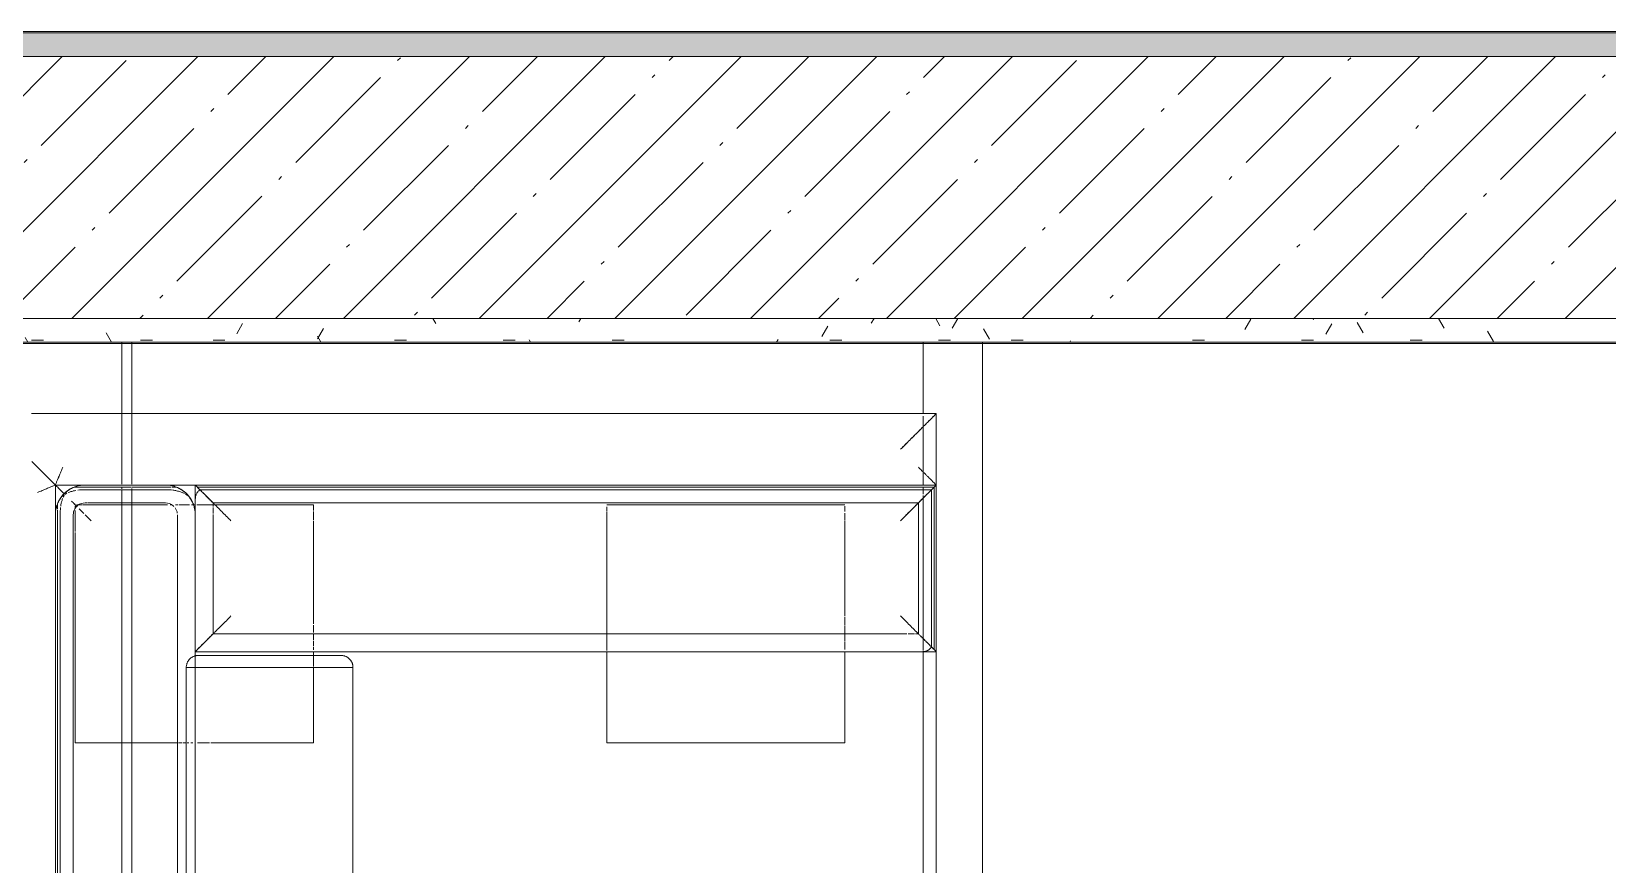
# Model space of a CAD drawing. Header units: millimetres. Extents: x -4185 to 186529, y -8553 to 29097.
# Drawn here: x 4511 to 5835, y 25071 to 25771 of the extents above; entities that cross this region are included whole.
import ezdxf

# ---------------------------------------------------------------- set-up
doc = ezdxf.new("R2010")
doc.units = ezdxf.units.MM
doc.layers.add('A-WALL', color=7, linetype='Continuous', lineweight=9)
doc.layers.add('I-WALL', color=7, linetype='Continuous', lineweight=9)
for name, color, linetype, lineweight, true_color in [('A-WALL-1', 7, 'Continuous', 9, 0x3c3c3c), ('A-WALL-FNSH-1', 7, 'Continuous', 9, 0x3c3c3c), ('I-FURN-1', 7, 'Continuous', 9, 0xf0f0f0)]:
    doc.layers.add(name, color=color, linetype=linetype, lineweight=lineweight, true_color=true_color)
pattern_1 = [(0, (0, 0), (121.92, 30.48), [10.058, -81.382, 10.058, -81.382, -487.68]), (0, (0, 0), (121.92, 30.48), [-182.88, 10.058, -172.822, 10.058, -81.382, -213.36]), (0, (0, 0), (121.92, 30.48), [-457.2, 10.058, -50.902, 10.058, -142.342]), (120, (45.72, 15.24), (-87.356454, 90.345817), [10.058, -81.382, 10.058, -81.382, -487.68]), (120, (45.72, 15.24), (-87.356454, 90.345817), [-182.88, 10.058, -172.822, 10.058, -81.382, -213.36]), (120, (45.72, 15.24), (-87.356454, 90.345817), [-457.2, 10.058, -50.902, 10.058, -142.342]), (240, (60.96, 76.2), (-34.563546, -120.825817), [10.058, -81.382, 10.058, -81.382, -487.68]), (240, (60.96, 76.2), (-34.563546, -120.825817), [-182.88, 10.058, -172.822, 10.058, -81.382, -213.36]), (240, (60.96, 76.2), (-34.563546, -120.825817), [-457.2, 10.058, -50.902, 10.058, -142.342])]

# ---------------------------------------------------------------- blocks, each defined once
blk = doc.blocks.new('Диван базовый _4 подушки_ - 1_56-26565671-План размещения напольных электротехнических лючков и розеток 1 этажа в осях 1-12')
at = {"layer": 'I-FURN-1'}
for p, q in [((1585, 340), (1604.9, 359.9)), ((1604.9, 359.9), (1585, 340)), ((1645, 287), (1645, 360.1)), ((1645, 284.3), (1645, 360.1)), ((812.8, 338.3), (1564.3, 338.3)), ((1560, 340), (817.5, 340)), ((1560, 340), (817.5, 340)), ((817.5, 340), (1560, 340)), ((1560, 336.1), (817.5, 336.1)), ((1585, 340), (1560, 340)), ((1560, 340), (1585, 340)), ((1565.1, 338.3), (1569.1, 338.3)), ((1585, 315), (1585, 340)), ((1585, 340), (1585, 315)), ((817.5, 325), (1560, 325)), ((1545.1, 323.3), (1368.3, 323.3)), ((1368.3, 323.3), (1368.3, 284.3)), ((1368.3, 284.3), (1368.3, 323.3)), ((1368.3, 323.3), (1545.1, 323.3)), ((1560, 323.3), (1545.9, 323.3)), ((1545.9, 323.3), (1560, 323.3)), ((1563.6, 323.3), (1560.2, 323.3)), ((1560.2, 323.3), (1563.6, 323.3)), ((1567.2, 323.3), (1565.4, 323.3)), ((1565.4, 323.3), (1567.2, 323.3)), ((1568.3, 320.4), (1568.3, 322.2)), ((1568.3, 322.2), (1568.3, 320.4)), ((1568.3, 319), (1568.3, 320.3)), ((1568.3, 320.3), (1568.3, 319)), ((1568.3, 317.2), (1568.3, 319)), ((1568.3, 319), (1568.3, 317.2)), ((1583.3, 324.1), (1583.3, 319.7)), ((1583.3, 319.7), (1583.3, 284.3)), ((1568.3, 284.3), (1568.3, 316.7)), ((1568.3, 316.7), (1568.3, 284.3)), ((1570, 315), (1570, 313.2)), ((1570, 312.8), (1570, 284.3)), ((1581.1, 284.3), (1581.1, 315)), ((1585, 247.5), (1585, 315)), ((1585, 284.3), (1585, 315)), ((1585, 315), (1585, 287)), ((1368.3, 284.3), (1368.3, 276.4)), ((1368.3, 276.4), (1368.3, 284.3)), ((1568.3, 276.4), (1568.3, 284.3)), ((1568.3, 284.3), (1568.3, 276.4)), ((1570, 284.3), (1570, 276.4)), ((1581.1, 276.4), (1581.1, 284.3)), ((1583.3, 284.3), (1583.3, 276.4)), ((1585, 287), (1585, 247.5)), ((1585, 276.4), (1585, 284.3)), ((1645, -400), (1645, 287)), ((1645, 276.4), (1645, 284.3)), ((1368.3, 276), (1368.3, 237.5)), ((1368.3, 237.5), (1368.3, 276)), ((1568.3, 245.8), (1568.3, 275.8)), ((1568.3, 275.8), (1568.3, 245.8)), ((1570, 275.8), (1570, 247.5)), ((1581.1, 247.5), (1581.1, 275.8)), ((1583.3, 275.8), (1583.3, 243.1)), ((1585, 247.5), (1585, 275.8)), ((1645, -400), (1645, 275.8)), ((1568.3, 242.1), (1568.3, 243.5)), ((1568.3, 243.5), (1568.3, 242.1)), ((1568.3, 237), (1568.3, 239.2)), ((1568.3, 239.2), (1568.3, 237)), ((1583.3, 242.3), (1583.3, 238.4)), ((1585, 222.5), (1585, 247.5)), ((1585, 247.5), (1585, 222.5)), ((1560, 237.5), (817.5, 237.5)), ((1431.8, 230), (817.5, 230)), ((1368.3, 236.5), (1368.3, 233.6)), ((1368.3, 233.6), (1368.3, 236.5)), ((1368.3, 232.7), (1368.3, 230)), ((1368.3, 230), (1368.3, 232.7)), ((1368.3, 229.2), (1368.3, 227.9)), ((1368.3, 227.9), (1368.3, 229.2)), ((1368.3, 226.3), (1368.3, 224.5)), ((1368.3, 224.5), (1368.3, 226.3)), ((1431.8, 228.9), (1431.8, 229.9)), ((1431.8, 229.9), (1431.8, 228.9)), ((1431.8, 227.6), (1431.8, 229.9)), ((1431.8, 229.9), (1431.8, 227.6)), ((1431.8, 224.7), (1431.8, 227.6)), ((1431.8, 227.6), (1431.8, 224.7)), ((1431.8, 225.2), (1431.8, 226.8)), ((1431.8, 226.8), (1431.8, 225.2)), ((1568.3, 233.2), (1568.3, 235.9)), ((1568.3, 235.9), (1568.3, 233.2)), ((1568.3, 230.8), (1568.3, 233)), ((1568.3, 233), (1568.3, 230.8)), ((1568.3, 227.4), (1568.3, 230.4)), ((1568.3, 230.4), (1568.3, 227.4)), ((1568.3, 224.2), (1568.3, 225.6)), ((1568.3, 225.6), (1568.3, 224.2)), ((817.5, 222.5), (1560, 222.5)), ((1266.6, 222.5), (1439.3, 222.5)), ((1439.3, 222.5), (1266.6, 222.5)), ((1368.3, 220.6), (1368.3, 210.6)), ((1368.3, 210.6), (1368.3, 220.6)), ((1431.8, 223.5), (1431.8, 224.8)), ((1431.8, 224.8), (1431.8, 223.5)), ((1431.8, 223.4), (1431.8, 224.4)), ((1431.8, 224.4), (1431.8, 223.4)), ((1431.8, 219.6), (1431.8, 223.1)), ((1431.8, 223.1), (1431.8, 189.6)), ((1431.8, 218.8), (1431.8, 222.9)), ((1431.8, 222.9), (1431.8, 189.8)), ((1431.8, 209.5), (1431.8, 219.6)), ((1431.8, 211), (1431.8, 218.8)), ((1431.8, 186.9), (1431.8, 217.7)), ((1431.8, 217.2), (1431.8, 194.7)), ((1440.4, 222.5), (1445, 222.5)), ((1445, 222.5), (1440.4, 222.5)), ((1441.8, 218.5), (1441.8, 217.2)), ((1441.8, 160), (1441.8, 218.5)), ((1441.8, 217.2), (1441.8, 194.7)), ((1560, 222.5), (1445, 222.5)), ((1445, 222.5), (1445, -400)), ((1445, -386.6), (1445, 222.5)), ((1445, 222.5), (1560, 222.5)), ((1445, -398.3), (1445, 222.5)), ((1585, 222.5), (1560, 222.5)), ((1561.2, 222.5), (1566.3, 222.5)), ((1561.2, 222.5), (1566.3, 222.5)), ((1567.1, 222.5), (1571.6, 222.5)), ((1567.1, 222.5), (1571.6, 222.5)), ((1568.3, 222.5), (1568.3, 224.2)), ((1568.3, 224.2), (1568.3, 222.5)), ((1568.3, 218.5), (1568.3, 221.1)), ((1568.3, 221.1), (1568.3, 218.5)), ((1568.3, 213.7), (1568.3, 218)), ((1568.3, 218), (1568.3, 213.7)), ((1568.3, 207.5), (1568.3, 213.3)), ((1568.3, 213.3), (1568.3, 207.5)), ((1571.6, 222.5), (1583.3, 222.5)), ((1571.6, 222.5), (1583.3, 222.5)), ((1581.1, -396.1), (1581.1, 218.5)), ((1583.3, 220.8), (1583.3, -398.3)), ((1585, -400), (1585, 222.5)), ((1585, -400), (1585, 222.5)), ((1585, 222.5), (1585, -400)), ((1368.3, 209.5), (1368.3, 123.3)), ((1368.3, 123.3), (1368.3, 209.5)), ((1431.8, 187), (1431.8, 211)), ((1431.8, 186.8), (1431.8, 209.5)), ((1460, 207.5), (1460, -375.4)), ((1560.2, 207.5), (1460, 207.5)), ((1566.1, 207.5), (1561.2, 207.5)), ((1570, 207.5), (1567.1, 207.5)), ((1568.3, 123.3), (1568.3, 207.4)), ((1568.3, 207.4), (1568.3, 123.3)), ((1570, -385), (1570, 207.5)), ((1431.8, 194.7), (1431.8, 186.9)), ((1431.8, 189.8), (1431.8, 184)), ((1431.8, 189.6), (1431.8, 183.9)), ((1431.8, 160), (1431.8, 186.3)), ((1431.8, 160), (1431.8, 186.1)), ((1431.8, 186), (1431.8, 160)), ((1431.8, 160), (1431.8, 186)), ((1441.8, 194.7), (1441.8, 160)), ((1441.8, 186), (1441.8, 184)), ((1431.8, 184), (1431.8, 160)), ((1431.8, 183.9), (1431.8, 160)), ((1431.8, 146.7), (1431.8, 160)), ((1431.8, 160), (1431.8, 136.1)), ((1431.8, 134), (1431.8, 160)), ((1431.8, 160), (1431.8, 134)), ((1431.8, 146.9), (1431.8, 160)), ((1431.8, 160), (1431.8, 136)), ((1441.8, 160), (1441.8, 125.3)), ((1441.8, 101.5), (1441.8, 160)), ((1431.8, 133.7), (1431.8, 146.5)), ((1431.8, 133.9), (1431.8, 146.3)), ((1431.8, 136.1), (1431.8, 130.4)), ((1431.8, 136), (1431.8, 130.2)), ((1431.8, 110.5), (1431.8, 133.2)), ((1431.8, 125.3), (1431.8, 133.1)), ((1431.8, 133.1), (1431.8, 102.3)), ((1431.8, 109), (1431.8, 133)), ((1368.3, 123.3), (1431.8, 123.3)), ((1431.8, 123.3), (1368.3, 123.3)), ((1431.8, 130.4), (1431.8, 96.6)), ((1431.8, 130.2), (1431.8, 96.7)), ((1431.8, 102.8), (1431.8, 125.3)), ((1432.7, 123.3), (1439.2, 123.3)), ((1439.2, 123.3), (1432.7, 123.3)), ((1439.3, 123.3), (1441.8, 123.3)), ((1441.8, 123.3), (1439.3, 123.3)), ((1441.8, 125.3), (1441.8, 102.8)), ((1441.8, 123.3), (1445, 123.3)), ((1445, 123.3), (1441.8, 123.3)), ((1446.5, 123.3), (1449, 123.3)), ((1449, 123.3), (1446.5, 123.3)), ((1449.8, 123.3), (1453.8, 123.3)), ((1453.8, 123.3), (1449.8, 123.3)), ((1454.7, 123.3), (1460, 123.3)), ((1460, 123.3), (1454.7, 123.3)), ((1461, 123.3), (1467.2, 123.3)), ((1467.2, 123.3), (1461, 123.3)), ((1468.3, 123.3), (1555, 123.3)), ((1555, 123.3), (1468.3, 123.3)), ((1555.9, 123.3), (1562.8, 123.3)), ((1562.8, 123.3), (1555.9, 123.3)), ((1563.7, 123.3), (1568.3, 123.3)), ((1568.3, 123.3), (1563.7, 123.3)), ((1431.8, 100.4), (1431.8, 110.5)), ((1431.8, 101.2), (1431.8, 109)), ((1431.8, 92.6), (1431.8, 101.2)), ((1431.8, 92.4), (1431.8, 100.4)), ((1431.8, 96.7), (1431.8, 94.8)), ((1431.8, 96.6), (1431.8, 95.3)), ((1431.8, 95.3), (1431.8, 90)), ((1431.8, 94.8), (1431.8, 90)), ((1441.8, 102.8), (1441.8, 101.5)), ((808.8, 90), (1431.8, 90)), ((1431.8, 90), (1431.8, 92.4)), ((1431.8, 90), (1431.8, 91.1)), ((1445, -123.3), (1368.3, -123.3)), ((1368.3, -123.3), (1368.3, -323.3)), ((1368.3, -323.3), (1368.3, -123.3)), ((1368.3, -123.3), (1445, -123.3)), ((1451.7, -123.3), (1446, -123.3)), ((1446, -123.3), (1451.7, -123.3)), ((1460, -123.3), (1451.8, -123.3)), ((1451.8, -123.3), (1460, -123.3)), ((1562.8, -123.3), (1460, -123.3)), ((1460, -123.3), (1562.8, -123.3)), ((1566.8, -123.3), (1563.4, -123.3)), ((1563.4, -123.3), (1566.8, -123.3)), ((1568.3, -323.3), (1568.3, -123.3)), ((1568.3, -123.3), (1568.3, -323.3)), ((1368.3, -323.3), (1445, -323.3)), ((1445, -323.3), (1368.3, -323.3)), ((1446.9, -323.3), (1448.7, -323.3)), ((1448.7, -323.3), (1446.9, -323.3)), ((1449, -323.3), (1453.3, -323.3)), ((1453.3, -323.3), (1449, -323.3)), ((1453.8, -323.3), (1459.4, -323.3)), ((1459.4, -323.3), (1453.8, -323.3)), ((1460, -323.3), (1466.6, -323.3)), ((1466.6, -323.3), (1460, -323.3)), ((1467.2, -323.3), (1474.4, -323.3)), ((1474.4, -323.3), (1467.2, -323.3)), ((1475, -323.3), (1555, -323.3)), ((1555, -323.3), (1475, -323.3)), ((1555.4, -323.3), (1561.3, -323.3)), ((1561.3, -323.3), (1555.4, -323.3)), ((1562.8, -323.3), (1567.2, -323.3)), ((1567.2, -323.3), (1562.8, -323.3)), ((1460, -376.5), (1460, -381.6)), ((1460, -382.6), (1460, -385)), ((1445, -398.3), (1445, -386.6)), ((1448.9, -396.1), (1581.1, -396.1)), ((1460, -385), (1570, -385)), ((615, -400), (1445, -400)), ((792.5, -400), (1445, -400)), ((1445, -400), (1585, -400)), ((1445, -400), (1585, -400)), ((1445, -400), (1585, -400)), ((1583.3, -398.3), (1446.7, -398.3)), ((1585, -400), (1645, -400)), ((1585, -400), (1645, -400))]:
    blk.add_line(p, q, dxfattribs=at)
at = {"layer": 'I-FURN-1', "flags": 128}
for points in [[(1585, 315), (1585, 316), (1584.9, 317), (1584.8, 318), (1584.7, 319), (1584.5, 320), (1584.3, 320.9), (1584, 321.9), (1583.7, 322.9), (1583.4, 323.8), (1583, 324.7), (1582.6, 325.6), (1582.2, 326.5), (1581.7, 327.4), (1581.2, 328.3), (1580.6, 329.1), (1580.1, 329.9), (1579.4, 330.7), (1578.8, 331.5), (1578.1, 332.2), (1577.4, 332.9), (1576.7, 333.6), (1575.9, 334.3), (1575.1, 334.9), (1574.3, 335.5), (1573.5, 336), (1572.7, 336.6), (1571.8, 337), (1570.9, 337.5), (1570, 337.9), (1569.1, 338.3), (1568.1, 338.6), (1567.2, 339), (1566.2, 339.2), (1565.2, 339.4), (1564.2, 339.6), (1563.3, 339.8), (1562.3, 339.9), (1561.3, 340), (1560.3, 340), (1560, 340)], [(1560, 222.5), (1561, 222.5), (1562, 222.6), (1563, 222.7), (1564, 222.8), (1565, 223), (1565.9, 223.2), (1566.9, 223.5), (1567.9, 223.8), (1568.8, 224.1), (1569.7, 224.5), (1570.6, 224.9), (1571.5, 225.3), (1572.4, 225.8), (1573.3, 226.3), (1574.1, 226.9), (1574.9, 227.4), (1575.7, 228), (1576.5, 228.7), (1577.2, 229.4), (1577.9, 230.1), (1578.6, 230.8), (1579.3, 231.6), (1579.9, 232.3), (1580.5, 233.1), (1581, 234), (1581.6, 234.8), (1582, 235.7), (1582.5, 236.6), (1582.9, 237.5), (1583.3, 238.4), (1583.6, 239.4), (1584, 240.3), (1584.2, 241.3), (1584.4, 242.3), (1584.6, 243.2), (1584.8, 244.2), (1584.9, 245.2), (1585, 246.2), (1585, 247.2), (1585, 247.5)], [(1431.8, 230), (1432.2, 230), (1432.6, 230), (1433, 229.9), (1433.4, 229.9), (1433.8, 229.8), (1434.2, 229.7), (1434.6, 229.6), (1435, 229.5), (1435.3, 229.4), (1435.7, 229.2), (1436.1, 229), (1436.4, 228.9), (1436.8, 228.7), (1437.1, 228.5), (1437.5, 228.3), (1437.8, 228), (1438.1, 227.8), (1438.4, 227.5), (1438.7, 227.2), (1439, 227), (1439.3, 226.7), (1439.5, 226.4), (1439.8, 226.1), (1440, 225.7), (1440.2, 225.4), (1440.4, 225.1), (1440.6, 224.7), (1440.8, 224.4), (1441, 224), (1441.1, 223.6), (1441.3, 223.2), (1441.4, 222.9), (1441.5, 222.5)], [(1441.5, 222.5), (1441.6, 222.1), (1441.7, 221.7), (1441.7, 221.3), (1441.8, 220.9), (1441.8, 220.5), (1441.8, 220.1), (1441.8, 220)], [(1441.8, 160), (1441.8, 162.4), (1441.8, 164.8), (1441.8, 167.2), (1441.8, 169.6), (1441.8, 171.9), (1441.8, 174.3), (1441.8, 176.6), (1441.8, 178.9), (1441.8, 181.1), (1441.8, 183.4), (1441.8, 185.6), (1441.8, 187.7), (1441.8, 189.8), (1441.8, 191.9), (1441.8, 193.9), (1441.8, 195.8), (1441.8, 197.7), (1441.8, 199.6), (1441.8, 201.3), (1441.8, 203), (1441.8, 204.7), (1441.8, 206.2), (1441.8, 207.7), (1441.8, 209.2), (1441.8, 210.5), (1441.8, 211.7), (1441.8, 212.9), (1441.8, 214), (1441.8, 215), (1441.8, 215.9), (1441.8, 216.7), (1441.8, 217.5), (1441.8, 218.1), (1441.8, 218.7), (1441.8, 219.1), (1441.8, 219.5), (1441.8, 219.8), (1441.8, 219.9), (1441.8, 220), (1441.8, 220)], [(1441.8, 220), (1441.8, 220), (1441.8, 219.8), (1441.8, 219.6), (1441.8, 219.2), (1441.8, 218.8), (1441.8, 218.3), (1441.8, 217.7), (1441.8, 217), (1441.8, 216.2), (1441.8, 215.3)], [(1441.8, 215.3), (1441.8, 214.3), (1441.8, 213.2), (1441.8, 212.1), (1441.8, 210.8), (1441.8, 209.5), (1441.8, 208.1), (1441.8, 206.9)], [(1441.8, 206.7), (1441.8, 205.1), (1441.8, 203.5)], [(1441.8, 203.5), (1441.8, 201.8), (1441.8, 200), (1441.8, 198.2), (1441.8, 196.5)], [(1441.8, 196.3), (1441.8, 194.4), (1441.8, 192.4), (1441.8, 190.4), (1441.8, 188.3), (1441.8, 186.1)], [(1441.8, 184), (1441.8, 181.7), (1441.8, 179.5), (1441.8, 177.2), (1441.8, 174.9), (1441.8, 173)], [(1441.8, 172.6), (1441.8, 170.2), (1441.8, 167.8), (1441.8, 165.4), (1441.8, 163), (1441.8, 160.6), (1441.8, 160)], [(1441.8, 160), (1441.8, 157.6), (1441.8, 155.2), (1441.8, 152.8), (1441.8, 150.4), (1441.8, 148.1)], [(1441.8, 100), (1441.8, 100), (1441.8, 100.2), (1441.8, 100.4), (1441.8, 100.8), (1441.8, 101.2), (1441.8, 101.7), (1441.8, 102.3), (1441.8, 103), (1441.8, 103.8), (1441.8, 104.7), (1441.8, 105.7), (1441.8, 106.8), (1441.8, 107.9), (1441.8, 109.2), (1441.8, 110.5), (1441.8, 111.9), (1441.8, 113.3), (1441.8, 114.9), (1441.8, 116.5), (1441.8, 118.2), (1441.8, 120), (1441.8, 121.8), (1441.8, 123.7), (1441.8, 125.6), (1441.8, 127.6), (1441.8, 129.6), (1441.8, 131.7), (1441.8, 133.9), (1441.8, 136), (1441.8, 138.3), (1441.8, 140.5), (1441.8, 142.8), (1441.8, 145.1), (1441.8, 147.4), (1441.8, 149.8), (1441.8, 152.2), (1441.8, 154.6), (1441.8, 157), (1441.8, 159.4), (1441.8, 160)], [(1441.8, 147), (1441.8, 145.7), (1441.8, 143.4), (1441.8, 141.1), (1441.8, 138.9), (1441.8, 136.6), (1441.8, 134.4)], [(1441.8, 134), (1441.8, 132.3), (1441.8, 130.2), (1441.8, 128.1), (1441.8, 126.1), (1441.8, 124.2)], [(1441.8, 123.5), (1441.8, 122.3), (1441.8, 120.4), (1441.8, 118.7), (1441.8, 117)], [(1441.8, 117), (1441.8, 115.3), (1441.8, 113.8)], [(1441.8, 112.3), (1441.8, 110.8), (1441.8, 109.5), (1441.8, 108.3)], [(1441.8, 107.1), (1441.8, 106), (1441.8, 105), (1441.8, 104.1)], [(1441.8, 100), (1441.8, 99.6), (1441.8, 99.2), (1441.7, 98.8), (1441.7, 98.4), (1441.6, 98), (1441.5, 97.6), (1441.4, 97.2), (1441.3, 96.9), (1441.2, 96.5), (1441, 96.1), (1440.9, 95.7), (1440.7, 95.4), (1440.5, 95), (1440.3, 94.7), (1440.1, 94.4), (1439.8, 94), (1439.6, 93.7), (1439.3, 93.4), (1439.1, 93.1), (1438.8, 92.8), (1438.5, 92.6), (1438.2, 92.3), (1437.9, 92), (1437.6, 91.8), (1437.2, 91.6), (1436.9, 91.4), (1436.5, 91.2), (1436.2, 91), (1435.8, 90.8), (1435.4, 90.7), (1435.1, 90.5), (1434.7, 90.4), (1434.3, 90.3), (1433.9, 90.2), (1433.5, 90.1), (1433.1, 90.1), (1432.7, 90), (1432.3, 90), (1431.9, 90), (1431.8, 90)], [(1441.8, 104.1), (1441.8, 103.3), (1441.8, 102.5), (1441.8, 101.9), (1441.8, 101.3), (1441.8, 100.9), (1441.8, 100.5), (1441.8, 100.2), (1441.8, 100.1), (1441.8, 100), (1441.8, 100)]]:
    blk.add_lwpolyline(points, dxfattribs=at)
at = {"layer": 'I-FURN-1'}
for centre, radius, start, end in [((1560, 315), 25, 21.3505, 68.6495), ((1560, 315), 10, 60.3487, 90), ((1560, 315), 10, 37.0549, 60.3487), ((1560, 315), 10, 0.6107, 37.0549), ((1560, 247.5), 10, 277.621, 305.3514), ((1560, 247.5), 10, 315, 319.4065), ((1560, 247.5), 10, 319.4065, 0), ((1560, 247.5), 25, 308.9945, 338.6495), ((1560, 247.5), 25, 286.6501, 297.5542), ((1560, 247.5), 25, 286.6345, 297.2922), ((1560, 247.5), 25, 297.9606, 304.3432), ((1560, 247.5), 25, 272.806, 284.6795), ((1560, 247.5), 25, 272.7758, 283.8009)]:
    blk.add_arc(centre, radius, start, end, dxfattribs=at)
for points, knots in [([(1578.8, 355), (1579.3, 353.7), (1580.4, 351.1), (1581.7, 348), (1582.6, 345.8), (1583.4, 343.9), (1584.2, 341.9), (1584.9, 340.3), (1585, 340), (1585, 340)], [-1, -1, -1, -1, -0.833333, -0.666667, -0.583333, -0.5, -0.333333, -0.166667, 0, 0, 0, 0]), ([(1585, 340), (1585, 340), (1584.9, 340.3), (1584.2, 341.9), (1583.4, 343.9), (1582.6, 345.8), (1581.7, 348), (1580.4, 351.1), (1579.3, 353.7), (1578.8, 355)], [0, 0, 0, 0, 0.166667, 0.333333, 0.5, 0.583333, 0.666667, 0.833333, 1, 1, 1, 1]), ([(1573.6, 333.9), (1573.1, 334.1), (1571.1, 334.8), (1568.9, 335.3), (1567.3, 335.5)], [0.2376214, 0.2376214, 0.2376214, 0.2376214, 0.3333333, 0.6075215, 0.6075215, 0.6075215, 0.6075215]), ([(1583.4, 338.4), (1583.2, 338.2), (1582.5, 337.5), (1581.1, 336.1), (1579.3, 334.3), (1578.1, 333.1), (1577.7, 332.7)], [0.2086826, 0.2086826, 0.2086826, 0.2086826, 0.25, 0.3333333, 0.4166667, 0.4545166, 0.4545166, 0.4545166, 0.4545166]), ([(1585, 340), (1585, 340), (1585.3, 339.9), (1586.9, 339.2), (1588.9, 338.4), (1590.8, 337.6), (1593, 336.7), (1596.1, 335.4), (1598.7, 334.3), (1600, 333.8)], [0, 0, 0, 0, 0.166667, 0.333333, 0.5, 0.583333, 0.666667, 0.833333, 1, 1, 1, 1]), ([(1592.5, 336.9), (1591.9, 337.1), (1590.8, 337.6), (1588.9, 338.4), (1586.9, 339.2), (1585.3, 339.9), (1585, 340), (1585, 340)], [-0.6666667, -0.6666667, -0.6666667, -0.6666667, -0.5833333, -0.5, -0.3333333, -0.1666667, 0, 0, 0, 0]), ([(1565.1, 320.1), (1564.3, 319.3), (1563, 318), (1561.7, 316.7), (1561.2, 316.2)], [0.78184068, 0.78184068, 0.78184068, 0.78184068, 0.83333333, 0.86718402, 0.86718402, 0.86718402, 0.86718402]), ([(1569.7, 324.7), (1569.2, 324.2), (1568.4, 323.4), (1567.6, 322.6), (1567.2, 322.2)], [0.67436024, 0.67436024, 0.67436024, 0.67436024, 0.70833333, 0.73359963, 0.73359963, 0.73359963, 0.73359963]), ([(1579.9, 325.4), (1579.8, 326), (1579.4, 327.3), (1579, 328.5), (1578.7, 329.2)], [0.5690134, 0.5690134, 0.5690134, 0.5690134, 0.6666667, 0.8006119, 0.8006119, 0.8006119, 0.8006119]), ([(1583.3, 238.4), (1582.6, 236.7), (1581.3, 234.2), (1579, 231.1), (1576.2, 228.2), (1573.6, 226.4), (1571.6, 225.3)], [0, 0, 0, 0, 0.333333, 0.5, 0.666667, 1, 1, 1, 1]), ([(1445, 222.5), (1445, 222.5), (1445.5, 222), (1447.2, 220.3), (1448.9, 218.5), (1450.8, 216.7), (1452.4, 215.1), (1454.2, 213.3), (1456.7, 210.8), (1459.4, 208.1), (1461.7, 205.8), (1464.1, 203.4), (1468.5, 199), (1472.3, 195.1), (1475, 192.5)], [0, 0, 0, 0, 0.166667, 0.25, 0.333333, 0.416667, 0.458333, 0.5, 0.583333, 0.666667, 0.708333, 0.75, 0.833333, 1, 1, 1, 1]), ([(1447, 220.5), (1447.3, 220.1), (1447.9, 219.6), (1448.6, 218.9), (1448.9, 218.6), (1449, 218.5)], [0.3333333, 0.3333333, 0.3333333, 0.3333333, 0.4166667, 0.4583333, 0.4738398, 0.4738398, 0.4738398, 0.4738398]), ([(1447, 220.5), (1447.3, 220.1), (1447.9, 219.6), (1448.6, 218.9), (1448.9, 218.6), (1449, 218.5)], [0.3333333, 0.3333333, 0.3333333, 0.3333333, 0.4166667, 0.4583333, 0.4738398, 0.4738398, 0.4738398, 0.4738398]), ([(1449.4, 218.1), (1449.9, 217.6), (1450.8, 216.6), (1452.2, 215.3), (1453.4, 214.1), (1454.6, 212.9), (1455.5, 212), (1456.1, 211.4)], [0.5, 0.5, 0.5, 0.5, 0.5833333, 0.6666667, 0.7083333, 0.75, 0.8333333, 0.8333333, 0.8333333, 0.8333333]), ([(1449.4, 218.1), (1449.9, 217.6), (1450.8, 216.6), (1452.2, 215.3), (1453.4, 214.1), (1454.6, 212.9), (1456.7, 210.8), (1458.7, 208.8), (1460, 207.5)], [0.5, 0.5, 0.5, 0.5, 0.5833333, 0.6666667, 0.7083333, 0.75, 0.8333333, 1, 1, 1, 1]), ([(1585, 222.5), (1585, 222.5), (1584.5, 222), (1582.8, 220.3), (1581.1, 218.5), (1579.2, 216.7), (1577.6, 215), (1575.8, 213.3), (1573.3, 210.8), (1570.6, 208.1), (1568.3, 205.8), (1565.9, 203.4), (1561.5, 199), (1557.6, 195.2), (1555, 192.5)], [0, 0, 0, 0, 0.166667, 0.25, 0.333333, 0.416667, 0.458333, 0.5, 0.583333, 0.666667, 0.708333, 0.75, 0.833333, 1, 1, 1, 1]), ([(1577.2, 221.7), (1577, 221.8), (1576.5, 221.9), (1575.7, 222.1), (1574.1, 222.4), (1572.6, 222.5), (1571.6, 222.5)], [0.5, 0.5, 0.5, 0.5, 0.5625, 0.625, 0.75, 1, 1, 1, 1]), ([(1574.5, 212), (1574.1, 211.5), (1573.1, 210.6), (1572.1, 209.6), (1571.6, 209.1)], [0.6305542, 0.6305542, 0.6305542, 0.6305542, 0.75, 0.869957, 0.869957, 0.869957, 0.869957]), ([(1576.3, 213.7), (1576.1, 213.6), (1575.5, 213), (1575, 212.5), (1574.6, 212.1)], [0.72594887, 0.72594887, 0.72594887, 0.72594887, 0.75, 0.80123229, 0.80123229, 0.80123229, 0.80123229]), ([(1579.4, 216.9), (1579.3, 216.8), (1578.7, 216.2), (1578.1, 215.6), (1577.5, 215)], [0.56779407, 0.56779407, 0.56779407, 0.56779407, 0.58333333, 0.66666667, 0.66666667, 0.66666667, 0.66666667]), ([(1581.1, 218.5), (1580.8, 218.9), (1580.3, 219.6), (1579.4, 220.5), (1578.5, 221.1), (1578, 221.3), (1577.9, 221.4)], [0, 0, 0, 0, 0.125, 0.25, 0.375, 0.4221778, 0.4221778, 0.4221778, 0.4221778]), ([(1583, 220.5), (1582.7, 220.1), (1582.1, 219.6), (1581.4, 218.9), (1581.1, 218.6), (1581, 218.5)], [0.3333333, 0.3333333, 0.3333333, 0.3333333, 0.4166667, 0.4583333, 0.4738398, 0.4738398, 0.4738398, 0.4738398]), ([(1475, -370), (1472.4, -372.7), (1468.5, -376.5), (1463.5, -381.5), (1460.5, -384.5), (1458.3, -386.7), (1456.2, -388.8), (1454.2, -390.8), (1452.4, -392.6), (1450.8, -394.2), (1448.9, -396.1), (1447.2, -397.8), (1445.5, -399.5), (1445, -400), (1445, -400)], [-1, -1, -1, -1, -0.833333, -0.75, -0.666667, -0.625, -0.583333, -0.5, -0.458333, -0.416667, -0.333333, -0.25, -0.166667, 0, 0, 0, 0]), ([(1585, -400), (1585, -400), (1584.5, -399.5), (1582.8, -397.8), (1581.1, -396.1), (1579.2, -394.2), (1577.6, -392.6), (1575.8, -390.8), (1573.3, -388.3), (1570.6, -385.6), (1568.3, -383.3), (1565.9, -380.9), (1561.5, -376.5), (1557.7, -372.6), (1555, -370)], [0, 0, 0, 0, 0.166667, 0.25, 0.333333, 0.416667, 0.458333, 0.5, 0.583333, 0.666667, 0.708333, 0.75, 0.833333, 1, 1, 1, 1]), ([(1555, -370), (1557.1, -372.1), (1561.3, -376.3), (1566.3, -381.3), (1570.1, -385.1), (1573.2, -388.2), (1575.2, -390.2), (1576.3, -391.3)], [-1, -1, -1, -1, -0.8, -0.6, -0.5, -0.4, -0.2497946, -0.2497946, -0.2497946, -0.2497946]), ([(1570, -385), (1569.4, -384.4), (1568.3, -383.3), (1565.9, -380.9), (1561.5, -376.5), (1557.6, -372.7), (1555, -370)], [0.6666667, 0.6666667, 0.6666667, 0.6666667, 0.7083333, 0.75, 0.8333333, 1, 1, 1, 1]), ([(1615, -370), (1617.7, -372.6), (1621.5, -376.5), (1626.5, -381.5), (1628.9, -383.9), (1630, -385)], [-1, -1, -1, -1, -0.8333333, -0.75, -0.6666667, -0.6666667, -0.6666667, -0.6666667]), ([(1630, -385), (1629.4, -384.4), (1628.3, -383.3), (1625.9, -380.9), (1621.5, -376.5), (1617.6, -372.7), (1615, -370)], [0.6666667, 0.6666667, 0.6666667, 0.6666667, 0.7083333, 0.75, 0.8333333, 1, 1, 1, 1]), ([(1445, -386.6), (1445, -387.3), (1445, -388.3), (1445.1, -389.6), (1445.3, -390.5), (1445.5, -391.3), (1445.7, -392), (1445.8, -392.3), (1445.9, -392.4)], [0, 0, 0, 0, 0.1666667, 0.25, 0.3333333, 0.4166667, 0.5, 0.5259326, 0.5259326, 0.5259326, 0.5259326]), ([(1445.9, -392.4), (1446, -392.6), (1446.1, -393), (1446.5, -393.7), (1447, -394.4), (1447.8, -395.2), (1448.4, -395.7), (1448.9, -396.1)], [0.5289598, 0.5289598, 0.5289598, 0.5289598, 0.5833333, 0.6666667, 0.75, 0.8333333, 1, 1, 1, 1]), ([(1449, -396), (1448.9, -396.1), (1448.6, -396.4), (1447.9, -397.1), (1447.3, -397.7), (1447, -398)], [-0.4738398, -0.4738398, -0.4738398, -0.4738398, -0.4583333, -0.4166667, -0.3333333, -0.3333333, -0.3333333, -0.3333333]), ([(1574.1, -389.1), (1573.8, -388.8), (1572.5, -387.5), (1571.1, -386.1), (1570, -385)], [0.5614579, 0.5614579, 0.5614579, 0.5614579, 0.5833333, 0.6666667, 0.6666667, 0.6666667, 0.6666667]), ([(1576.3, -391.3), (1576.1, -391.1), (1575.7, -390.7), (1575.3, -390.3), (1575.1, -390.1)], [0.72594887, 0.72594887, 0.72594887, 0.72594887, 0.75, 0.77993626, 0.77993626, 0.77993626, 0.77993626]), ([(1581, -396), (1580.3, -395.3), (1579.2, -394.2), (1578, -393), (1577.6, -392.5)], [0.3333333, 0.3333333, 0.3333333, 0.3333333, 0.4166667, 0.4583333, 0.4583333, 0.4583333, 0.4583333]), ([(1583, -398), (1582.7, -397.7), (1582.1, -397.1), (1581.4, -396.4), (1581.1, -396.1), (1581, -396)], [0.3333333, 0.3333333, 0.3333333, 0.3333333, 0.4166667, 0.4583333, 0.4738398, 0.4738398, 0.4738398, 0.4738398]), ([(1583.5, -398.5), (1583.2, -398.2), (1582.6, -397.5), (1581.7, -396.7), (1581.1, -396.1)], [0.205233, 0.205233, 0.205233, 0.205233, 0.25, 0.3290276, 0.3290276, 0.3290276, 0.3290276]), ([(1600, -385), (1598.7, -386.3), (1596.7, -388.3), (1594.2, -390.8), (1592.8, -392.2), (1591.7, -393.3), (1590.6, -394.4), (1589.6, -395.4), (1588.7, -396.3), (1587.9, -397.1), (1587, -398), (1586.1, -398.9), (1585.3, -399.7), (1585, -400), (1585, -400)], [-1, -1, -1, -1, -0.833333, -0.75, -0.666667, -0.625, -0.583333, -0.5, -0.458333, -0.416667, -0.333333, -0.25, -0.166667, 0, 0, 0, 0]), ([(1585, -400), (1585, -400), (1585.3, -399.7), (1586.1, -398.9), (1587, -398), (1587.9, -397.1), (1588.7, -396.3), (1589.6, -395.4), (1590.8, -394.2), (1592.2, -392.8), (1593.4, -391.6), (1594.6, -390.4), (1595.5, -389.5), (1596.1, -388.9)], [0, 0, 0, 0, 0.1666667, 0.25, 0.3333333, 0.4166667, 0.4583333, 0.5, 0.5833333, 0.6666667, 0.7083333, 0.75, 0.8333333, 0.8333333, 0.8333333, 0.8333333]), ([(1645, -400), (1645, -400), (1644.7, -399.7), (1643.9, -398.9), (1643, -398), (1642.1, -397.1), (1641.3, -396.3), (1640.4, -395.4), (1639.2, -394.2), (1637.8, -392.8), (1636.6, -391.6), (1635.4, -390.4), (1633.3, -388.3), (1631.3, -386.3), (1630, -385)], [0, 0, 0, 0, 0.166667, 0.25, 0.333333, 0.416667, 0.458333, 0.5, 0.583333, 0.666667, 0.708333, 0.75, 0.833333, 1, 1, 1, 1]), ([(1630, -385), (1630.6, -385.6), (1631.7, -386.7), (1633, -388), (1633.8, -388.8), (1634, -389)], [-0.6666667, -0.6666667, -0.6666667, -0.6666667, -0.625, -0.5833333, -0.5625259, -0.5625259, -0.5625259, -0.5625259]), ([(1634, -389), (1633.8, -388.8), (1632.5, -387.5), (1631.1, -386.1), (1630, -385)], [0.5625259, 0.5625259, 0.5625259, 0.5625259, 0.5833333, 0.6666667, 0.6666667, 0.6666667, 0.6666667]), ([(1640.6, -395.6), (1640.1, -395.1), (1639.2, -394.2), (1637.8, -392.8), (1636.6, -391.6), (1635.4, -390.4), (1634.5, -389.5), (1633.9, -388.9)], [0.5, 0.5, 0.5, 0.5, 0.5833333, 0.6666667, 0.7083333, 0.75, 0.8333333, 0.8333333, 0.8333333, 0.8333333]), ([(1634.1, -389.1), (1634.8, -389.8), (1636, -391), (1637.6, -392.6), (1639.1, -394.1), (1640.1, -395.1), (1640.7, -395.7)], [-0.5614579, -0.5614579, -0.5614579, -0.5614579, -0.5, -0.4583333, -0.4166667, -0.3464134, -0.3464134, -0.3464134, -0.3464134]), ([(1640.7, -395.7), (1640.1, -395.1), (1639.1, -394.1), (1637.6, -392.6), (1636, -391), (1634.8, -389.8), (1634.1, -389.1)], [0.3464134, 0.3464134, 0.3464134, 0.3464134, 0.4166667, 0.4583333, 0.5, 0.5614579, 0.5614579, 0.5614579, 0.5614579]), ([(1644.5, -399.5), (1644.3, -399.3), (1643.9, -398.9), (1643, -398), (1642.1, -397.1), (1641.3, -396.3), (1640.8, -395.8), (1640.6, -395.6)], [0.1666667, 0.1666667, 0.1666667, 0.1666667, 0.25, 0.3333333, 0.4166667, 0.4583333, 0.5, 0.5, 0.5, 0.5]), ([(1641, -396), (1641.6, -396.6), (1642.4, -397.4), (1643, -398), (1643.2, -398.2)], [-0.3333333, -0.3333333, -0.3333333, -0.3333333, -0.25, -0.2215766, -0.2215766, -0.2215766, -0.2215766]), ([(1643.2, -398.2), (1643, -398), (1642.4, -397.4), (1641.6, -396.6), (1641, -396)], [0.2215766, 0.2215766, 0.2215766, 0.2215766, 0.25, 0.3333333, 0.3333333, 0.3333333, 0.3333333])]:
    blk.add_open_spline(points, degree=3, knots=knots, dxfattribs=at)
for points in [[(1566.2, 335.7), (1564.2, 335.9), (1562.1, 336.1), (1560, 336.1)], [(1569.1, 338.3), (1570.6, 337.7), (1573.6, 336.2), (1576.4, 334), (1577.7, 332.7)], [(1576.5, 332.6), (1575.9, 332.9), (1575.3, 333.2), (1574.7, 333.4)], [(1578.2, 330.3), (1577.9, 330.9), (1577.5, 331.5), (1577.1, 332.1)], [(1585, 340), (1585, 340), (1584.4, 339.4), (1581.9, 336.9), (1579.2, 334.3), (1577.7, 332.7)], [(1577.7, 332.7), (1579, 331.4), (1581.2, 328.6), (1582.7, 325.6), (1583.3, 324.1)], [(1585, 340), (1585, 340), (1584.7, 339.7), (1584, 339)], [(1600, 333.8), (1598.7, 334.3), (1596.1, 335.4), (1593.6, 336.4), (1592.5, 336.9)], [(1565, 320), (1563.8, 318.8), (1562.5, 317.5), (1561.2, 316.2)], [(1569.7, 324.7), (1568.9, 323.9), (1568, 323), (1567.1, 322.1)], [(1570.2, 325.2), (1570.1, 325.1), (1570.1, 325.1), (1570, 325)], [(1571.4, 326.4), (1571, 326), (1570.6, 325.6), (1570.2, 325.2)], [(1580.4, 322.9), (1580.3, 323.7), (1580.2, 324.5), (1580, 325.2)], [(1581.1, 315), (1581.1, 317.1), (1580.9, 319.2), (1580.7, 321.2)], [(1560, 315), (1558.4, 313.4), (1556.7, 311.7), (1555, 310)], [(1560.1, 315), (1558.4, 313.4), (1556.7, 311.7), (1555, 310)], [(1579.1, 234.3), (1579.4, 235.2), (1580, 237.3), (1580.4, 239.5), (1580.6, 240.6)], [(1580.6, 240.6), (1580.6, 240.8), (1580.6, 240.9), (1580.7, 241.1)], [(1580.7, 241.1), (1580.9, 243.2), (1581.1, 245.3), (1581.1, 247.5)], [(1571.6, 225.3), (1572.5, 225.8), (1573.3, 226.3), (1574.1, 227)], [(1576.1, 229), (1576.6, 229.5), (1577, 230.1), (1577.4, 230.7)], [(1577.8, 231.5), (1578.3, 232.3), (1578.7, 233.3), (1579.1, 234.3)], [(1445, 222.5), (1445, 222.5), (1445.2, 222.3), (1445.5, 222)], [(1445, 222.5), (1445, 222.5), (1445.2, 222.3), (1445.5, 222)], [(1576, 213.5), (1575.6, 213.1), (1575.1, 212.6), (1574.6, 212.1)], [(1578.7, 216.2), (1578.2, 215.7), (1577.7, 215.2), (1577.2, 214.7)], [(1581.1, 218.5), (1580.5, 218), (1580, 217.5), (1579.4, 216.9)], [(1580.6, 218.1), (1580.2, 217.7), (1579.8, 217.3), (1579.4, 216.9)], [(1585, 222.5), (1585, 222.5), (1584.8, 222.3), (1584.5, 222)], [(1456.1, 211.4), (1457.4, 210.1), (1458.7, 208.8), (1460, 207.5)], [(1571.5, 209), (1571, 208.5), (1570.5, 208), (1570, 207.5)], [(1571.5, 209), (1571, 208.5), (1570.5, 208), (1570, 207.5)], [(1573.9, 211.4), (1573.1, 210.6), (1572.4, 209.9), (1571.6, 209.1)], [(1452.9, -392.1), (1452.3, -392.7), (1451.8, -393.2), (1451.3, -393.7)], [(1456.1, -388.9), (1455.6, -389.4), (1455, -390), (1454.5, -390.5)], [(1456.1, -388.9), (1455.6, -389.5), (1455.1, -390), (1454.6, -390.4)], [(1458.3, -386.7), (1457.7, -387.3), (1457.1, -387.9), (1456.5, -388.5)], [(1458.3, -386.7), (1457.8, -387.2), (1457.4, -387.6), (1456.9, -388.1)], [(1573.9, -388.9), (1572.6, -387.6), (1571.3, -386.3), (1570, -385)], [(1572.7, -387.7), (1571.8, -386.8), (1570.9, -385.9), (1570, -385)], [(1576.2, -391.2), (1575.9, -390.9), (1575.5, -390.5), (1575.1, -390.1)], [(1577.4, -392.4), (1578.8, -393.8), (1580, -395), (1581.1, -396.1)], [(1578.7, -393.7), (1578.3, -393.3), (1577.9, -392.9), (1577.4, -392.4)], [(1580.6, -395.6), (1580.1, -395.1), (1579.2, -394.2), (1578.1, -393.1), (1577.5, -392.5)], [(1581.1, -396.1), (1580.5, -395.5), (1579.9, -394.9), (1579.3, -394.2)], [(1596.1, -388.9), (1597.4, -387.6), (1598.7, -386.3), (1600, -385)], [(1633.9, -388.9), (1632.6, -387.6), (1631.3, -386.3), (1630, -385)], [(1445.5, -399.5), (1445.2, -399.8), (1445, -400), (1445, -400)], [(1585, -400), (1585, -400), (1584.7, -399.7), (1584, -399)], [(1585, -400), (1585, -400), (1584.8, -399.8), (1584.5, -399.5)], [(1584.6, -399.6), (1584.9, -399.9), (1585, -400), (1585, -400)], [(1644, -399), (1644.7, -399.7), (1645, -400), (1645, -400)], [(1645, -400), (1645, -400), (1644.7, -399.7), (1644, -399)], [(1645, -400), (1645, -400), (1644.8, -399.8), (1644.5, -399.5)]]:
    blk.add_open_spline(points, degree=3, dxfattribs=at)
blk = doc.blocks.new('1_56 Диван в зоне ожидания1 - 1_56 Диван в зоне ожидания-31224257-План размещения напольных электротехнических лючков и розеток 1 этажа в осях 1-12')
at = {"layer": 'I-FURN-1'}
for p, q in [((-14285.9, 19158.3), (-14285.9, 19335.1)), ((-14410.3, 19158.3), (-15195.3, 19158.3)), ((-14407.9, 19158.3), (-14409.2, 19158.3)), ((-14403.9, 19158.3), (-14405.3, 19158.3)), ((-14401.5, 19158.3), (-14403.7, 19158.3)), ((-14398.4, 19158.3), (-14401.3, 19158.3)), ((-14394.8, 19158.3), (-14398.2, 19158.3)), ((-14360.9, 19158.3), (-14394.5, 19158.3)), ((-14357, 19158.3), (-14360.5, 19158.3)), ((-14353.4, 19158.3), (-14356.6, 19158.3)), ((-14350.3, 19158.3), (-14353, 19158.3)), ((-14347.9, 19158.3), (-14350, 19158.3)), ((-14346.4, 19158.3), (-14347.7, 19158.3)), ((-14285.9, 19158.3), (-14345.9, 19158.3)), ((-14285.9, 19150.4), (-14285.9, 19158.3)), ((-14285.9, 19151), (-14285.9, 19158.3)), ((-14285.9, 19158.3), (-14285.9, 19150.4)), ((-15194, 19149.7), (-14408.9, 19149.7)), ((-14405.3, 19149.7), (-14403.9, 19149.7)), ((-14403.7, 19149.7), (-14401.5, 19149.7)), ((-14401.3, 19149.7), (-14398.4, 19149.7)), ((-14398.1, 19149.7), (-14394.8, 19149.7)), ((-14394.5, 19149.7), (-14360.9, 19149.7)), ((-14360.5, 19149.7), (-14357, 19149.7)), ((-14356.6, 19149.7), (-14353.4, 19149.7)), ((-14353, 19149.7), (-14350.3, 19149.7)), ((-14350, 19149.7), (-14347.9, 19149.7)), ((-14347.7, 19149.7), (-14346.4, 19149.7)), ((-14345.9, 19149.7), (-14285.9, 19149.7)), ((-14285.9, 18485.1), (-14285.9, 19149.7)), ((-14285.9, 19149.7), (-14285.9, 19115.1)), ((-15189.6, 18485.1), (-14545.9, 18485.1)), ((-14545.9, 18485.1), (-15189.6, 18485.1)), ((-14544.9, 18485.1), (-14541.9, 18485.1)), ((-14541.9, 18485.1), (-14544.9, 18485.1)), ((-14541.9, 18485.1), (-14537.2, 18485.1)), ((-14537.2, 18485.1), (-14541.9, 18485.1)), ((-14537.1, 18485.1), (-14535.4, 18485.1)), ((-14535.4, 18485.1), (-14537.1, 18485.1)), ((-14534.8, 18485.1), (-14494.5, 18485.1)), ((-14494.5, 18485.1), (-14534.8, 18485.1)), ((-14494.3, 18485.1), (-14414.7, 18485.1)), ((-14414.7, 18485.1), (-14494.3, 18485.1)), ((-14413.5, 18485.1), (-14410, 18485.1)), ((-14410, 18485.1), (-14413.5, 18485.1)), ((-14409.9, 18485.1), (-14407.8, 18485.1)), ((-14407.8, 18485.1), (-14409.9, 18485.1)), ((-14405.4, 18485.1), (-14403.9, 18485.1)), ((-14403.9, 18485.1), (-14405.4, 18485.1)), ((-14403.9, 18485.1), (-14401.6, 18485.1)), ((-14401.6, 18485.1), (-14403.9, 18485.1)), ((-14401.5, 18485.1), (-14398.4, 18485.1)), ((-14398.4, 18485.1), (-14401.5, 18485.1)), ((-14398.4, 18485.1), (-14394.8, 18485.1)), ((-14394.8, 18485.1), (-14398.4, 18485.1)), ((-14394.8, 18485.1), (-14357, 18485.1)), ((-14357, 18485.1), (-14394.8, 18485.1)), ((-14357, 18485.1), (-14354.7, 18485.1)), ((-14354.7, 18485.1), (-14357, 18485.1)), ((-14354.7, 18485.1), (-14353.4, 18485.1)), ((-14353.4, 18485.1), (-14354.7, 18485.1)), ((-14353.4, 18485.1), (-14350.3, 18485.1)), ((-14350.3, 18485.1), (-14353.4, 18485.1)), ((-14349.9, 18485.1), (-14348, 18485.1)), ((-14348, 18485.1), (-14349.9, 18485.1)), ((-14345.9, 18485.1), (-14285.9, 18485.1)), ((-14285.9, 18485.1), (-14345.9, 18485.1)), ((-14285.9, 18485.1), (-14285.9, 18472.1)), ((-14285.9, 18472.1), (-14285.9, 18485.1)), ((-14285.9, 18435.1), (-15375.9, 18435.1)), ((-14285.9, 18435.1), (-15375.9, 18435.1))]:
    blk.add_line(p, q, dxfattribs=at)

msp = doc.modelspace()

# ---------------------------------------------------------------- hatches: boundary and pattern name
at = {"layer": 'I-WALL'}
h = msp.add_hatch(dxfattribs=at)
h.set_pattern_fill('FP_84', color=256, style=0, pattern_type=2)
h.set_pattern_definition(pattern_1)
h.paths.add_polyline_path([(6311.2, 25750), (9500, 25750), (9500, 25770), (4060, 25770), (4060, 25750), (6300, 25750)])
h = msp.add_hatch(dxfattribs=at)
h.set_pattern_fill('FP_1', color=256, style=0, pattern_type=2)
h.set_pattern_definition([(45, (0, 0), (-57.02463, 57.02463), []), (45, (57.025, 0), (-57.02463, 57.02463), [100.806, -20.161, 3.353, -16.808])])
h.paths.add_polyline_path([(5638.8, 25530), (9710, 25530), (9710, 25750), (4060, 25750), (4060, 25530), (5302.5, 25530)])
h = msp.add_hatch(dxfattribs=at)
h.set_pattern_fill('FP_84', color=256, style=0, pattern_type=2)
h.set_pattern_definition(pattern_1)
h.paths.add_polyline_path([(4061.1, 25510), (6300, 25510), (6300, 25530), (4060, 25530), (4060, 25510)])

# ---------------------------------------------------------------- linework, layer by layer
at = {"layer": 'A-WALL'}
msp.add_line((6280, 25510), (4060, 25510), dxfattribs=at)
at = {"layer": 'A-WALL-1'}
for p, q in [((4060, 25750), (9710, 25750)), ((4060, 25530), (9710, 25530))]:
    msp.add_line(p, q, dxfattribs=at)
at = {"layer": 'A-WALL-FNSH-1'}
for p, q in [((9731, 25771), (4060, 25771)), ((4060, 25770), (9730, 25770)), ((4060, 25509), (6269, 25509))]:
    msp.add_line(p, q, dxfattribs=at)

# ---------------------------------------------------------------- block references
at = {"layer": 'I-FURN-1'}
for name, p, rotation in [('1_56 Диван в зоне ожидания1 - 1_56 Диван в зоне ожидания-31224257-План размещения напольных электротехнических лючков и розеток 1 этажа в осях 1-12', (23745.1, 39795.9), 89.99999999999987), ('Диван базовый _4 подушки_ - 1_56-26565671-План размещения напольных электротехнических лючков и розеток 1 этажа в осях 1-12', (4871.1, 23805), 89.99999999999997)]:
    msp.add_blockref(name, p, dxfattribs=dict(at, rotation=rotation))

doc.saveas('drawing.dxf')
